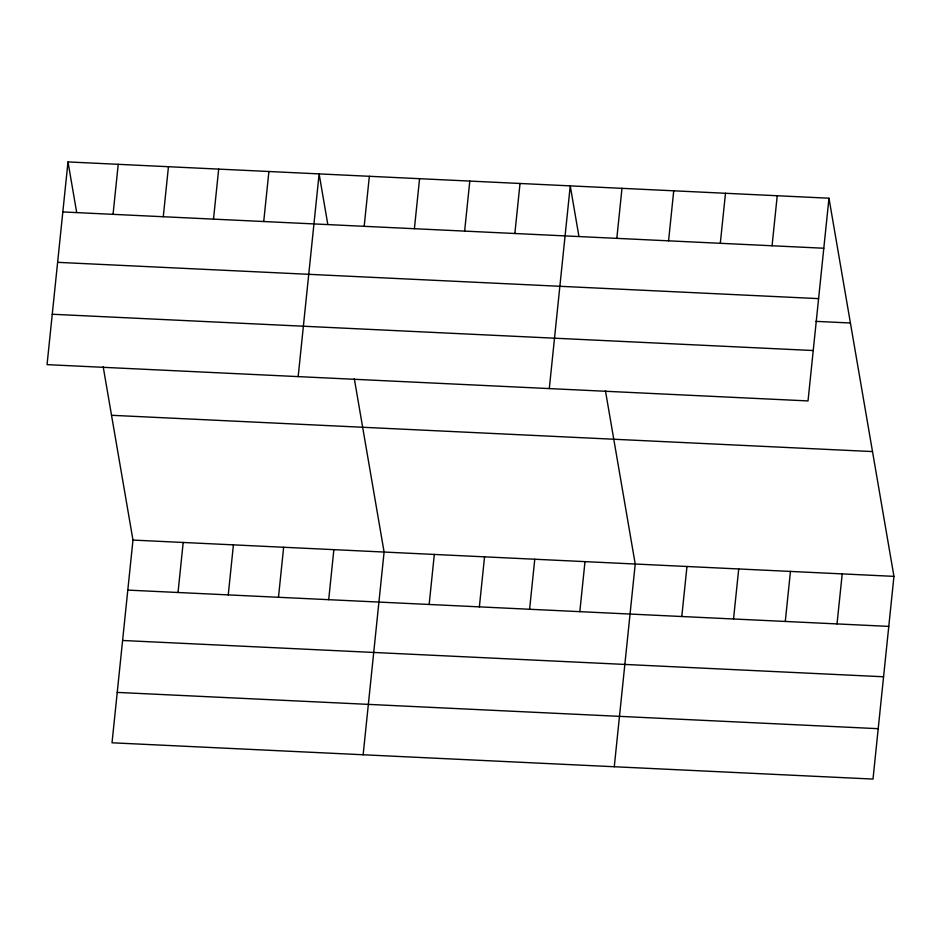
<?xml version="1.0" encoding="UTF-8"?>
<svg xmlns="http://www.w3.org/2000/svg" width="941" height="941" viewBox="0 0 941 941"><rect width="100%" height="100%" fill="white"/><g stroke="black" fill="none" stroke-linecap="round" stroke-linejoin="round"><path stroke-width="1.41" d="M67.999 161.923L47.05 364.637L808.025 400.925L828.974 198.21L67.999 161.923L76.574 211.843M113.049 214.348L118.225 164.322M163.275 216.736L168.451 166.722M103.181 366.719L132.975 540.075L112.026 742.79L873.001 779.077L893.95 576.362L828.974 198.21M213.501 219.135L218.677 169.109M178.025 592.489L183.189 542.475M263.727 221.535L268.903 171.509M228.251 594.888L233.415 544.863M298.168 376.612L319.117 173.909L327.703 223.817M278.477 597.276L283.641 547.262M364.179 226.322L369.343 176.296M328.703 599.676L333.867 549.65M414.405 228.71L419.568 178.696M363.144 754.764L384.093 552.049L354.31 378.694M464.631 231.11L469.794 181.084M429.155 604.463L434.319 554.449M514.856 233.509L520.02 183.483M479.369 606.863L484.544 556.837M549.297 388.586L570.246 185.883L578.821 235.791M529.595 609.25L534.77 559.236M616.826 238.367L621.989 188.341M579.821 611.65L584.996 561.624M614.273 766.739L635.222 564.024L605.428 390.668M668.569 240.837L673.732 190.811M681.79 616.508L686.965 566.494M720.312 243.307L725.487 193.281M772.067 245.766L777.231 195.752M733.545 618.978L738.709 568.964M785.288 621.448L790.452 571.422M837.031 623.918L842.207 573.892M62.824 211.948L823.81 248.236M57.624 262.339L818.599 298.626M815.918 321.363L850.417 322.998M52.261 314.247L813.236 350.534M111.532 415.287L872.507 451.574M132.975 540.075L893.95 576.362M127.8 590.101L888.786 626.388M122.589 640.48L883.575 676.767M117.225 692.4L878.212 728.687"/></g></svg>
